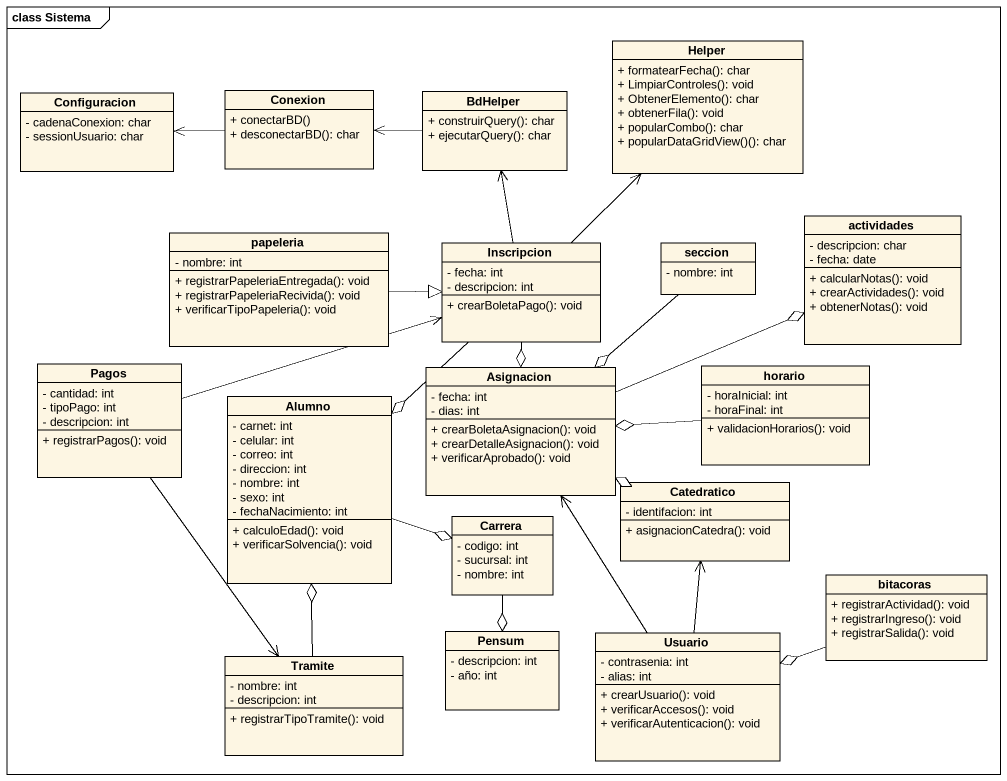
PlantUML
@startuml
mainframe class Sistema
hide circle
hide empty members
skinparam classAttributeIconSize 0
class Helper {
  + formatearFecha(): char
  + LimpiarControles(): void
  + ObtenerElemento(): char
  + obtenerFila(): void
  + popularCombo(): char
  + popularDataGridView()(): char
}
class Configuracion {
  - cadenaConexion: char
  - sessionUsuario: char
}
class Conexion {
  + conectarBD()
  + desconectarBD(): char
}
class BdHelper {
  + construirQuery(): char
  + ejecutarQuery(): char
}
class papeleria {
  - nombre: int
  + registrarPapeleriaEntregada(): void
  + registrarPapeleriaRecivida(): void
  + verificarTipoPapeleria(): void
}
class Inscripcion {
  - fecha: int
  - descripcion: int
  + crearBoletaPago(): void
}
class seccion {
  - nombre: int
}
class actividades {
  - descripcion: char
  - fecha: date
  + calcularNotas(): void
  + crearActividades(): void
  + obtenerNotas(): void
}
class Pagos {
  - cantidad: int
  - tipoPago: int
  - descripcion: int
  + registrarPagos(): void
}
class Alumno {
  - carnet: int
  - celular: int
  - correo: int
  - direccion: int
  - nombre: int
  - sexo: int
  - fechaNacimiento: int
  + calculoEdad(): void
  + verificarSolvencia(): void
}
class Asignacion {
  - fecha: int
  - dias: int
  + crearBoletaAsignacion(): void
  + crearDetalleAsignacion(): void
  + verificarAprobado(): void
}
class horario {
  - horaInicial: int
  - horaFinal: int
  + validacionHorarios(): void
}
class Catedratico {
  - identifacion: int
  + asignacionCatedra(): void
}
class Carrera {
  - codigo: int
  - sucursal: int
  - nombre: int
}
class bitacoras {
  + registrarActividad(): void
  + registrarIngreso(): void
  + registrarSalida(): void
}
class Tramite {
  - nombre: int
  - descripcion: int
  + registrarTipoTramite(): void
}
class Pensum {
  - descripcion: int
  - año: int
}
class Usuario {
  - contrasenia: int
  - alias: int
  + crearUsuario(): void
  + verificarAccesos(): void
  + verificarAutenticacion(): void
}
Conexion -left-> Configuracion
BdHelper -left-> Conexion
papeleria -right-|> Inscripcion
Inscripcion -up-> Helper
Inscripcion -up-> BdHelper
Inscripcion --o Alumno
Inscripcion --o Asignacion
seccion --o Asignacion
Pagos -right-> Inscripcion
Pagos --> Tramite
Alumno -right-o Carrera
Asignacion -right-o actividades
horario -left-o Asignacion
Catedratico -left-o Asignacion
Carrera --o Pensum
bitacoras -left-o Usuario
Tramite -up-o Alumno
Usuario -up-> Asignacion
Usuario -up-> Catedratico
@enduml
